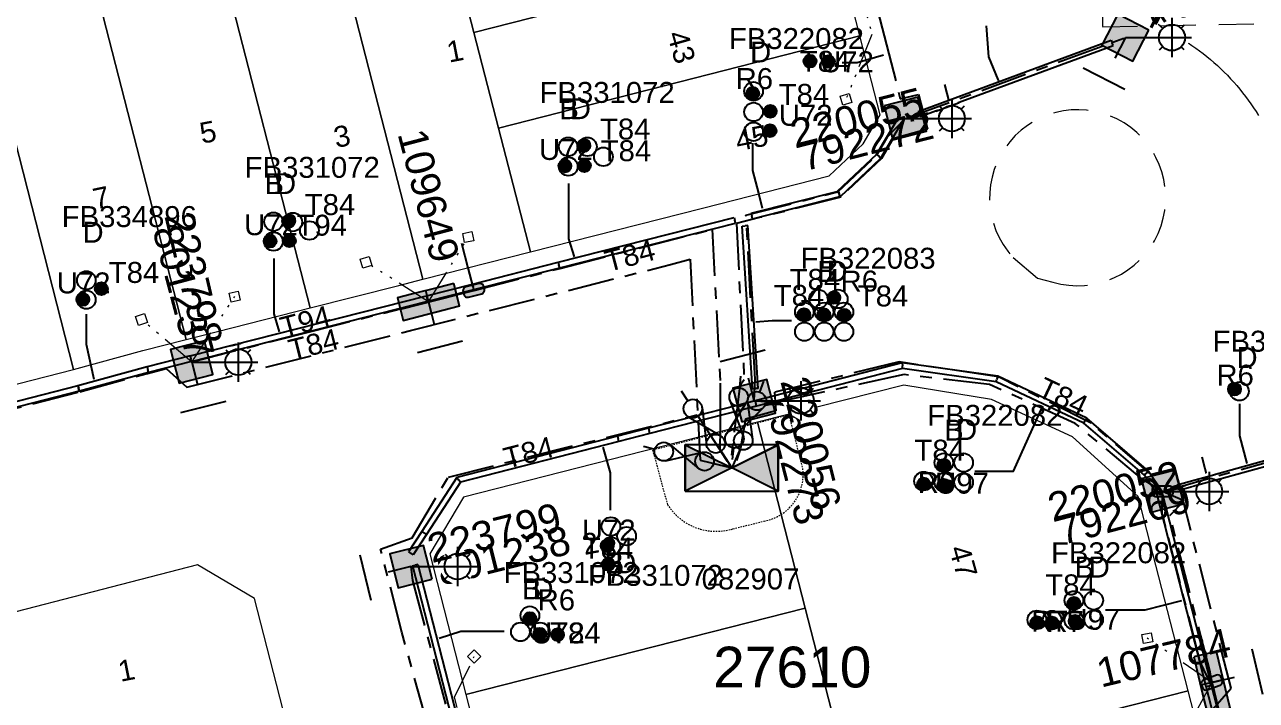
# Model space of a CAD drawing. Header units: metres. Extents: x 307635 to 308805, y 6256169 to 6257356.
# Drawn here: x 308365.8 to 308471.6, y 6256695.6 to 6256753.7 of the extents above; entities that cross this region are included whole.
import ezdxf
from ezdxf.enums import TextEntityAlignment as Align

# ---------------------------------------------------------------- set-up
doc = ezdxf.new("R2010")
doc.units = ezdxf.units.M
for name, pattern in [('Cable Exist UG', [7, 4, -1, 1, -1]), ('Dash', [5, 3, -2]), ('DASHED', [19.05, 12.7, -6.35]), ('HIDDEN2', [0.1875, 0.125, -0.0625]), ('PHANTOMX2', [6.6, 3, -0.75, 0.2, -0.75, 0.2, -0.75, 0.2, -0.75])]:
    doc.linetypes.add(name, pattern=pattern)
doc.layers.get('0').update_dxf_attribs({"color": 6})
doc.layers.get('Defpoints').update_dxf_attribs({"color": 250})
for name, color, linetype, lineweight in [('Cadastre Developer_SP_EXT', 98, 'Continuous', 15), ('Cadastre Land Parcels_SP_EXT', 118, 'Continuous', 15), ('Cadastre Other Property_SP_EXT', 138, 'DASHED', 15), ('Mains_LV_EXT', 163, 'Continuous', 25), ('Mains_LV_SL_EXT', 135, 'Continuous', 25), ('Mains_SL_EXT', 131, 'Continuous', 25), ('Services_SP_EXT', 42, 'PHANTOMX2', 20)]:
    doc.layers.add(name, color=color, linetype=linetype, lineweight=lineweight)
for name, color, linetype in [('Duct_SP_EXT', 30, 'Continuous'), ('Equip_LV_EXT', 7, 'Continuous'), ('Equip_SL_EXT', 7, 'Continuous'), ('Equip_SP_SL_EXT', 7, 'Continuous'), ('Sub_SP_EXT', 7, 'Continuous'), ('SupportsUG_SP_LV_EXT', 7, 'Continuous'), ('SupportsUG_SP_LV_SL_EXT', 7, 'Continuous')]:
    doc.layers.add(name, color=color, linetype=linetype)
doc.layers.add('UNKNOWN_FEATURES', color=1, linetype='DASHED', plot=False)
doc.styles.add('COLUMN_LABEL', font='arial.ttf', dxfattribs={"height": 2})
doc.styles.add('iecARIAL', font='arial.ttf', dxfattribs={"height": 2})
doc.styles.add('POLE_LABEL', font='arial.ttf', dxfattribs={"height": 2})
doc.styles.add('SL_LABEL', font='arial.ttf', dxfattribs={"height": 2})
doc.styles.get("Standard").update_dxf_attribs({"font": 'arial.ttf'})

# ---------------------------------------------------------------- blocks, each defined once
blk = doc.blocks.new('SUB_PADMOUNT_EXT')
at = {"ltscale": 10}
h = blk.add_hatch(color=256, dxfattribs=at)
h.dxf.hatch_style = 1
h.paths.add_polyline_path([(4, -2), (0, 0), (4, 2)])
h.paths.add_polyline_path([(-4, -2), (-4, 2), (0, 0)])
blk.add_line((4, 2), (-4, -2))
blk.add_lwpolyline([(-4, -2), (4, -2), (4, 2), (-4, 2)], close=True)
at = {"ltscale": 10, "flags": 128}
for points in [[(-4, -2), (-4, 2), (0, 0)], [(4, -2), (0, 0), (4, 2)]]:
    blk.add_lwpolyline(points, close=True, dxfattribs=at)
at = {"flags": 8}
blk.add_attdef('ASSET_NUM', text='', height=2.5, dxfattribs=at).set_placement((0, 5), align=Align.MIDDLE_CENTER)
for tag, flags, p in [('STREET_CODE', 9, (1.5, 0)), ('OPERATING_VOLTAGE', 9, (1.5, -0.4)), ('ORIENTATION', 9, (1.5, -0.6)), ('OWNED_BY', 9, (1.5, -0.8)), ('OPERATED_BY', 9, (1.5, -1)), ('NO_PHASES', 9, (1.5, -0.2)), ('CONSTRUCTED_VOLTAGE', 9, (1.5, -1.4)), ('SECONDARY_VOLTAGE', 9, (1.5, -1.6)), ('STATE', 9, (1.5, -1.8)), ('SUBSTATION_TYPE', 9, (1.5, -2.2)), ('MAINTAINED_BY', 9, (1.5, -1.2)), ('PARENT', 9, (1.5, -2)), ('SUBURB', 9, (1.5, -2.8)), ('STREETNAME', 9, (1.5, -3)), ('USAGE', 9, (1.5, -2.4)), ('LEGEND', 9, (1.5, -2.6)), ('LOCATION', 9, (1.5, -3.2)), ('Z', 1, (1.5, -3.6)), ('NOTES', 9, (1.5, -3.4))]:
    blk.add_attdef(tag, text='', height=0.2, dxfattribs=dict(flags=flags)).set_placement(p, align=Align.MIDDLE_LEFT)
blk = doc.blocks.new('COLUMN_EXT')
blk.add_hatch(color=256).paths.add_polyline_path([(1.5, -1.5), (1.5, 1.5), (-1.5, 1.5), (-1.5, -1.5)])
blk.add_lwpolyline([(1.5, 1.5), (-1.5, 1.5), (-1.5, -1.5), (1.5, -1.5)], close=True)
at = {"layer": 'Defpoints', "flags": 128}
for points in [[(0, 0), (0, -2)], [(2, -4), (-2, -4)]]:
    blk.add_lwpolyline(points, dxfattribs=at)
at = {"flags": 1}
blk.add_attdef('Z', (-1.81, 2.35), '', height=0.2, rotation=180, dxfattribs=at)
at = {"flags": 9}
for tag, p in [('STREETNAME', (-1.81, 1.6)), ('LOCATION', (-1.81, 1.4)), ('SUBURB', (-1.81, 1.8)), ('LEGEND', (-1.81, 1.2)), ('USAGE', (-1.81, 1)), ('NOTES', (-1.81, 2)), ('COLUMN_TYPE', (-1.81, 0.4)), ('OWNED_BY', (-1.81, 0.6)), ('STATE', (-1.81, 0.8))]:
    blk.add_attdef(tag, text='', height=0.2, rotation=180, dxfattribs=at).set_placement(p, align=Align.MIDDLE_LEFT)
for tag, style, p in [('STRUCTURE_PLANT_NUMBER', 'POLE_LABEL', (-1.81, -0.03)), ('STREET_CODE', 'COLUMN_LABEL', (-1.81, 0.2))]:
    blk.add_attdef(tag, text='', height=0.2, rotation=180, dxfattribs=dict(at, style=style)).set_placement(p, align=Align.MIDDLE_LEFT)
at = {"style": 'COLUMN_LABEL', "width": 0.9, "flags": 8}
blk.add_attdef('ASSET_NUM', text='', height=2, rotation=270, dxfattribs=at).set_placement((2, -4), align=Align.MIDDLE_LEFT)
blk = doc.blocks.new('PILLAR_EXT')
blk.add_hatch(color=256).paths.add_polyline_path([(2.5, -1), (2.5, 1), (-2.5, 1), (-2.5, -1)])
for p, q in [((2.5, 0), (-2.5, 0)), ((0, -1), (0, 1))]:
    blk.add_line(p, q)
at = {"ltscale": 10}
blk.add_line((-2.5, 0), (2.5, 0), dxfattribs=at)
blk.add_lwpolyline([(2.5, 1), (1.25, 1), (-1.25, 1), (-2.5, 1), (-2.5, -1), (2.5, -1)], close=True)
at = {"layer": 'Defpoints'}
for p, q in [((0, 0), (0, -2)), ((2, -4), (-2, -4))]:
    blk.add_line(p, q, dxfattribs=at)
for tag, p, flags in [('STREETNAME', (0, 1.8), 9), ('LOCATION', (0, 1.2), 9), ('SUBURB', (0, 2), 1), ('PARENT', (0, 1.6), 9), ('NOTES', (0, 1.4), 9), ('SUPPORT_TYPE', (0, 0.6), 9), ('OWNED_BY', (0, 0.2), 9), ('LEGEND', (0, 1), 9), ('USAGE', (0, 0.8), 9), ('STATE', (0, 0.4), 9)]:
    blk.add_attdef(tag, p, '', height=0.2, rotation=180, dxfattribs=dict(flags=flags))
at = {"width": 0.9, "flags": 8}
blk.add_attdef('ASSET_NUM', text='', height=2, rotation=270, dxfattribs=at).set_placement((2, -4), align=Align.MIDDLE_LEFT)
blk = doc.blocks.new('DUCT_EXT')
blk.add_circle((0, 0.8), 0.8)
at = {"flags": 1}
blk.add_attdef('Z', (0, 0), '', height=0.2, dxfattribs=at)
at = {"flags": 9}
for tag, p in [('DUCT_CODE', (0, 0)), ('XSECT_TYPE', (0, -0.2)), ('STATE', (0, -0.6)), ('FB_REFERENCE', (0, -0.4)), ('NOTES', (0, -0.8))]:
    blk.add_attdef(tag, text='', height=0.2, dxfattribs=at).set_placement(p, align=Align.MIDDLE_LEFT)
blk = doc.blocks.new('SL_LANTERN_EXT')
at = {"flags": 9}
for tag, p in [('LRATECODE', (-7.4, 0)), ('LOUTREACHVOCAB', (-7.2, 0)), ('LOUTREACH', (-7, 0)), ('LANTNUMBER', (-6.6, 0)), ('LNEW', (-6.4, 0)), ('LMASTVOCAB', (-6.2, 0)), ('LMAST', (-6, 0)), ('LLAMPVOCAB', (-5.8, 0)), ('LLAMP', (-5.6, 0)), ('LEXIST', (-5.4, 0)), ('LCHARGE3PERCENT', (-5.2, 0)), ('LCHARGE3', (-5, 0)), ('LCHARGE2PERCENT', (-4.8, 0)), ('LCHARGE2', (-4.6, 0)), ('LCHARGE1PERCENT', (-4.4, 0)), ('LCHARGE1', (-4.2, 0)), ('LCATEGORY', (-4, 0)), ('LBRACKETVOCAB', (-3.8, 0)), ('LBRACKET', (-3.6, 0)), ('LKINGHEIGHT', (-3.4, 0)), ('CREPLACE', (-3.2, 0)), ('CREMOVE', (-3, 0)), ('CNUMBER', (-2.8, 0)), ('CNEW', (-2.6, 0)), ('CEXIST', (-2.4, 0)), ('USAGE', (-2.2, 0)), ('STATE', (-2, 0)), ('OWNED_BY', (-1.8, 0)), ('ORIENTATION', (-1.6, 0)), ('OPERATING_VOLTAGE', (-1.4, 0)), ('NO_PHASES', (-1.2, 0)), ('LANTERN_TYPE', (-1, 0)), ('LANTERN_PURPOSE', (-0.8, 0)), ('CONTROL_TYPE', (-0.6, 0)), ('CONSTRUCTED_VOLTAGE', (-0.4, 0))]:
    blk.add_attdef(tag, text='', height=0.001, rotation=270, dxfattribs=at).set_placement(p, align=Align.MIDDLE_LEFT)
at = {"style": 'SL_LABEL', "flags": 9}
blk.add_attdef('STREET_CODE', text='', height=0.001, rotation=270, dxfattribs=at).set_placement((0, 0), align=Align.MIDDLE_LEFT)
at = {"flags": 1}
blk.add_attdef('Z', (0, 0), '', height=0.001, rotation=270, dxfattribs=at)
at = {"width": 0.9}
blk.add_attdef('LNUMBER', text='', height=1, dxfattribs=at).set_placement((7, -1), align=Align.MIDDLE_LEFT)
at = {"flags": 9}
for tag, p in [('LREMOVE', (0, -7.6)), ('LREPLACE', (0, -7.8)), ('LTYPE', (0, -8)), ('LTYPEVOCAB', (0, -8.2)), ('LEGEND', (0, -8.4)), ('SUBURB', (0, -8.6)), ('STREETNAME', (0, -8.8)), ('LOCATION', (0, -9)), ('NOTES', (0, -9.2)), ('MAINTAINED_BY', (0, -9.86))]:
    blk.add_attdef(tag, text='', height=0.001, dxfattribs=at).set_placement(p, align=Align.MIDDLE_LEFT)
blk.add_attdef('OPERATED_BY', (0, -9.61), '', height=0.001, dxfattribs=at)
blk.add_wipeout([(5.69, 0), (5.06, -1.06), (4, -1.69), (2.94, -1.06), (2.31, 0), (2.94, 1.06), (4, 1.69), (5.06, 1.06)])
for p, q in [((2.94, 1.06), (3.2, 0.8)), ((4, 1.69), (4, 0)), ((5.06, 1.06), (4.8, 0.8)), ((0, 0), (4, 0)), ((2.94, -1.06), (3.2, -0.8)), ((4, 0), (5.69, 0)), ((4, 0), (4, -1.69)), ((5.06, -1.06), (4.8, -0.8))]:
    blk.add_line(p, q)
blk.add_circle((4, 0), 1.12)
blk = doc.blocks.new('CCP_EXT')
at = {"flags": 9}
for tag, p in [('STATE', (0, -1.8)), ('USAGE', (0, -1.2)), ('LEGEND', (0, -1.4)), ('LIFE_SUPPORT', (0, -1.6)), ('NOTES', (0, -2))]:
    blk.add_attdef(tag, text='', height=0.2, dxfattribs=at).set_placement(p, align=Align.MIDDLE_LEFT)
blk.add_wipeout([(0, 0.57), (0.57, 0), (0, -0.57), (-0.57, 0)])
blk.add_lwpolyline([(-0.57, 0), (0, 0.57), (0.57, 0), (0, -0.57), (-0.57, 0)])
at = {"flags": 1}
blk.add_attdef('Z', (0, 0), '', height=0.2, dxfattribs=at)
at = {"flags": 9}
for tag, p in [('CCP_TYPE', (0, 0)), ('CONSTRUCTED_VOLTAGE', (0, -0.2)), ('OPERATING_VOLTAGE', (0, -0.6)), ('ORIENTATION', (0, -0.8)), ('OWNED_BY', (0, -1)), ('NO_PHASES', (0, -0.4))]:
    blk.add_attdef(tag, text='', height=0.2, dxfattribs=at).set_placement(p, align=Align.MIDDLE_LEFT)
blk = doc.blocks.new('SL_STJ_EXT')
h = blk.add_hatch(color=256)
edge = h.paths.add_edge_path()
edge.add_ellipse((-0.59, 0.13), major_axis=(0.226, 0.226), ratio=1, start_angle=45, end_angle=135)
edge.add_line((-0.91, 0.13), (-0.91, -0.13))
edge.add_ellipse((-0.59, -0.13), major_axis=(0.226, 0.226), ratio=1, start_angle=135, end_angle=225)
edge.add_line((-0.59, -0.45), (0.59, -0.45))
edge.add_ellipse((0.59, -0.13), major_axis=(-0.226, 0.226), ratio=1, start_angle=135, end_angle=225)
edge.add_line((0.91, -0.13), (0.91, 0.13))
edge.add_ellipse((0.59, 0.13), major_axis=(-0.226, 0.226), ratio=1, start_angle=225, end_angle=315)
edge.add_line((0.59, 0.45), (-0.59, 0.45))
blk.add_lwpolyline([(-0.91, 0.13), (-0.91, -0.13, 0.414214), (-0.59, -0.45), (0.59, -0.45, 0.414214), (0.91, -0.13), (0.91, 0.13, 0.414214), (0.59, 0.45), (-0.59, 0.45, 0.414214)], format="xyb", close=True)
at = {"flags": 1}
blk.add_attdef('Z', (0, 0), '', height=0.2, dxfattribs=at)
at = {"flags": 9}
for tag, p in [('ORIENTATION', (0, 0)), ('USAGE', (0, -0.2)), ('LEGEND', (0, -0.4)), ('NOTES', (0, -0.6))]:
    blk.add_attdef(tag, text='', height=0.2, dxfattribs=at).set_placement(p, align=Align.MIDDLE_LEFT)
blk = doc.blocks.new('LV_STJ_EXT')
h = blk.add_hatch(color=256)
edge = h.paths.add_edge_path()
edge.add_ellipse((-0.59, 0.13), major_axis=(0.226, 0.226), ratio=1, start_angle=45, end_angle=135)
edge.add_line((-0.91, 0.13), (-0.91, -0.13))
edge.add_ellipse((-0.59, -0.13), major_axis=(0.226, 0.226), ratio=1, start_angle=135, end_angle=225)
edge.add_line((-0.59, -0.45), (0.59, -0.45))
edge.add_ellipse((0.59, -0.13), major_axis=(-0.226, 0.226), ratio=1, start_angle=135, end_angle=225)
edge.add_line((0.91, -0.13), (0.91, 0.13))
edge.add_ellipse((0.59, 0.13), major_axis=(-0.226, 0.226), ratio=1, start_angle=225, end_angle=315)
edge.add_line((0.59, 0.45), (-0.59, 0.45))
blk.add_lwpolyline([(-0.91, 0.13), (-0.91, -0.13, 0.414214), (-0.59, -0.45), (0.59, -0.45, 0.414214), (0.91, -0.13), (0.91, 0.13, 0.414214), (0.59, 0.45), (-0.59, 0.45, 0.414214)], format="xyb", close=True)
at = {"flags": 1}
blk.add_attdef('Z', (0, 0), '', height=0.2, dxfattribs=at)
at = {"flags": 9}
for tag, p in [('ORIENTATION', (0, 0)), ('USAGE', (0, -0.2)), ('LEGEND', (0, -0.4)), ('NOTES', (0, -0.6))]:
    blk.add_attdef(tag, text='', height=0.2, dxfattribs=at).set_placement(p, align=Align.MIDDLE_LEFT)
blk = doc.blocks.new('LV_UG_DFUSE_CLOSED_EXT')
for points in [[(1, 0), (0, 0)], [(5.04, 0.73), (2.16, -0.72)], [(5.05, -0.71), (2.16, 0.72)], [(6.2, 0.01), (7.2, 0.01)]]:
    blk.add_lwpolyline(points)
for centre in [(1.8, 0), (5.4, 0.01)]:
    blk.add_circle(centre, 0.8)
at = {"flags": 9}
for tag, p in [('ACTUAL_STATUS', (0, 0)), ('CONSTRUCTED_VOLTAGE', (0, -0.2)), ('OPERATING_VOLTAGE', (0, -0.6)), ('ORIENTATION', (0, -0.8)), ('STATE', (0, -1)), ('NO_PHASES', (0, -0.4)), ('SWITCH_TYPE', (0, -1.2)), ('USAGE', (0, -1.4)), ('NOTES', (0, -1.6))]:
    blk.add_attdef(tag, text='', height=0.2, dxfattribs=at).set_placement(p, align=Align.MIDDLE_LEFT)
at = {"flags": 1}
blk.add_attdef('Z', (0, 0), '', height=0.2, dxfattribs=at)
blk = doc.blocks.new('CABLE_LARGE_EXT')
h = blk.add_hatch(color=256)
edge = h.paths.add_edge_path()
edge.add_arc((0, 0.55), 0.55, 0, 360)
blk.add_circle((0, 0.55), 0.55)
at = {"flags": 1}
blk.add_attdef('Z', (0, 0), '', height=0.2, dxfattribs=at)
at = {"flags": 9}
for tag, p in [('COND_CODE', (0, 0)), ('STATE', (0, -0.4)), ('XSECT_SIZE', (0, -0.6)), ('FB_REFERENCE', (0, -0.2)), ('NOTES', (0, -0.8))]:
    blk.add_attdef(tag, text='', height=0.2, dxfattribs=at).set_placement(p, align=Align.MIDDLE_LEFT)

msp = doc.modelspace()

# ---------------------------------------------------------------- linework, layer by layer
at = {"layer": 'Cadastre Developer_SP_EXT', "linetype": 'Dash'}
msp.add_lwpolyline([(308454.09, 6256731.53, 7.380604), (308450.67, 6256733.65), (308450.67, 6256733.65), (308452.76, 6256731.86), (308454.09, 6256731.53)], format="xyb", close=True, dxfattribs=at)
at = {"layer": 'Cadastre Land Parcels_SP_EXT', "linetype": 'Continuous'}
for points in [[(308435.42, 6256760.92), (308433.16, 6256769.72), (308402.26, 6256761.22), (308404.38, 6256752.99), (308435.42, 6256760.92)], [(308409.22, 6256734.12), (308406.49, 6256744.76), (308404.38, 6256752.99), (308402.26, 6256761.22), (308401.27, 6256765.09), (308392.07, 6256762.71), (308399.99, 6256731.77), (308409.22, 6256734.12)], [(308397.93, 6256731.25), (308399.99, 6256731.77), (308392.07, 6256762.71), (308382.38, 6256760.23), (308390.3, 6256729.31), (308397.93, 6256731.25)], [(308390.3, 6256729.31), (308382.38, 6256760.23), (308371.73, 6256757.5), (308379.65, 6256726.6), (308390.3, 6256729.31)], [(308437.53, 6256752.69), (308435.42, 6256760.92), (308404.38, 6256752.99), (308406.49, 6256744.76), (308437.53, 6256752.69)], [(308375.93, 6256725.65), (308379.65, 6256726.6), (308371.73, 6256757.5), (308362.05, 6256755.02), (308369.99, 6256724.02), (308375.93, 6256725.65)], [(308369.99, 6256724.02), (308362.05, 6256755.02), (308351.4, 6256752.29), (308359.34, 6256721.3), (308369.99, 6256724.02)], [(308424.01, 6256737.89), (308434.88, 6256740.65), (308437.8, 6256743.41), (308439.27, 6256745.9), (308437.53, 6256752.69), (308406.49, 6256744.76), (308409.22, 6256734.12), (308424.01, 6256737.89)], [(308465.7, 6256696.41), (308461.41, 6256713.11), (308455.77, 6256718.24), (308448.83, 6256721.45), (308441.3, 6256722.67), (308428.74, 6256719.48), (308432.83, 6256703.52), (308435.32, 6256693.83), (308436.56, 6256688.98), (308465.7, 6256696.41)], [(308432.83, 6256703.52), (308428.74, 6256719.48), (308403.48, 6256713.05), (308400.59, 6256708.19), (308403.69, 6256696.1), (308432.83, 6256703.52)], [(308389.06, 6256690.62), (308385.53, 6256704.35), (308380.65, 6256707.24), (308355.15, 6256700.66), (308359.69, 6256682.98), (308389.06, 6256690.62)], [(308435.32, 6256693.83), (308432.83, 6256703.52), (308403.69, 6256696.1), (308406.18, 6256686.41), (308435.32, 6256693.83)], [(308468.94, 6256683.81), (308465.7, 6256696.41), (308436.56, 6256688.98), (308437.81, 6256684.14), (308439.8, 6256676.39), (308468.94, 6256683.81)]]:
    msp.add_lwpolyline(points, close=True, dxfattribs=at)
msp.add_lwpolyline([(308463.13, 6256753.69), (308463.5, 6256753.44), (308463.88, 6256753.2), (308464.26, 6256752.97), (308464.64, 6256752.74), (308465.03, 6256752.51), (308465.37, 6256752.3), (308465.71, 6256752.09), (308466.04, 6256751.87), (308466.36, 6256751.64), (308466.68, 6256751.4), (308467, 6256751.16), (308467.31, 6256750.91), (308467.62, 6256750.66), (308467.92, 6256750.4), (308468.22, 6256750.13), (308468.51, 6256749.86), (308468.8, 6256749.58), (308469.08, 6256749.3), (308469.35, 6256749.01), (308469.62, 6256748.71), (308469.88, 6256748.41), (308470.14, 6256748.11), (308470.39, 6256747.8), (308470.63, 6256747.48), (308470.87, 6256747.16), (308471.1, 6256746.84), (308471.33, 6256746.51), (308471.55, 6256746.18), (308471.76, 6256745.84)], dxfattribs=at)
msp.add_lwpolyline([(308463.13, 6256753.69), (308463.5, 6256753.44), (308463.88, 6256753.2), (308464.26, 6256752.97), (308464.64, 6256752.74), (308465.03, 6256752.51), (308465.37, 6256752.3), (308465.71, 6256752.09), (308466.04, 6256751.87), (308466.36, 6256751.64), (308466.68, 6256751.4), (308467, 6256751.16), (308467.31, 6256750.91), (308467.62, 6256750.66), (308467.92, 6256750.4), (308468.22, 6256750.13), (308468.51, 6256749.86), (308468.8, 6256749.58), (308469.08, 6256749.3), (308469.35, 6256749.01), (308469.62, 6256748.71), (308469.88, 6256748.41), (308470.14, 6256748.11), (308470.39, 6256747.8), (308470.63, 6256747.48), (308470.87, 6256747.16), (308471.1, 6256746.84), (308471.33, 6256746.51), (308471.55, 6256746.18), (308471.76, 6256745.84)], dxfattribs=at)
at = {"layer": 'Duct_SP_EXT'}
for p, q in [((308459.09, 6256752.31), (308459.18, 6256752.08)), ((308459.26, 6256751.86), (308459.18, 6256752.08)), ((308435.85, 6256738.9), (308439.3, 6256742.16)), ((308438.95, 6256742.49), (308439.14, 6256742.34)), ((308439.3, 6256742.16), (308439.14, 6256742.34)), ((308439.32, 6256742.19), (308439.14, 6256742.34)), ((308439.3, 6256742.16), (308439.32, 6256742.19)), ((308428.19, 6256737.44), (308435.67, 6256739.35)), ((308428.31, 6256736.98), (308435.79, 6256738.88)), ((308435.67, 6256739.35), (308435.61, 6256739.33)), ((308435.61, 6256739.33), (308435.73, 6256739.11)), ((308435.67, 6256739.35), (308435.73, 6256739.11)), ((308435.79, 6256738.88), (308435.73, 6256739.11)), ((308435.85, 6256738.9), (308435.73, 6256739.11)), ((308435.79, 6256738.88), (308435.85, 6256738.9)), ((308411.62, 6256733.23), (308426.72, 6256737.07)), ((308426.72, 6256737.07), (308426.78, 6256736.84)), ((308426.84, 6256736.6), (308426.78, 6256736.84)), ((308428.19, 6256737.44), (308428.25, 6256737.21)), ((308428.31, 6256736.98), (308428.25, 6256737.21)), ((308411.74, 6256732.76), (308426.84, 6256736.6)), ((308427.42, 6256736.35), (308427.66, 6256736.37)), ((308427.9, 6256736.38), (308427.66, 6256736.37)), ((308404.25, 6256731.35), (308411.62, 6256733.23)), ((308404.37, 6256730.89), (308411.74, 6256732.76)), ((308411.62, 6256733.23), (308411.62, 6256733.23)), ((308411.62, 6256733.23), (308411.68, 6256732.99)), ((308411.62, 6256733.23), (308411.68, 6256732.99)), ((308411.74, 6256732.76), (308411.68, 6256732.99)), ((308411.74, 6256732.76), (308411.68, 6256732.99)), ((308411.74, 6256732.76), (308411.74, 6256732.76)), ((308400.3, 6256730.34), (308404.25, 6256731.35)), ((308400.41, 6256729.88), (308404.37, 6256730.89)), ((308404.25, 6256731.35), (308404.31, 6256731.12)), ((308404.25, 6256731.35), (308404.31, 6256731.12)), ((308404.37, 6256730.89), (308404.31, 6256731.12)), ((308404.37, 6256730.89), (308404.31, 6256731.12)), ((308400.3, 6256730.34), (308400.36, 6256730.11)), ((308400.3, 6256730.34), (308400.36, 6256730.11)), ((308400.41, 6256729.88), (308400.36, 6256730.11)), ((308400.41, 6256729.88), (308400.36, 6256730.11)), ((308376.3, 6256724.24), (308370.37, 6256722.62)), ((308376.3, 6256724.24), (308376.36, 6256724.01)), ((308449.36, 6256723.44), (308441.16, 6256724.59)), ((308441.16, 6256724.59), (308441.17, 6256724.34)), ((308441.18, 6256724.1), (308441.17, 6256724.34)), ((308449.22, 6256722.97), (308441.18, 6256724.1)), ((308376.42, 6256723.77), (308370.5, 6256722.15)), ((308376.42, 6256723.77), (308376.36, 6256724.01)), ((308449.22, 6256722.97), (308449.29, 6256723.2)), ((308449.36, 6256723.44), (308449.29, 6256723.2)), ((308457.01, 6256719.83), (308449.36, 6256723.44)), ((308370.35, 6256722.61), (308359.91, 6256719.94)), ((308370.47, 6256722.15), (308360.03, 6256719.47)), ((308370.37, 6256722.62), (308370.35, 6256722.61)), ((308370.35, 6256722.61), (308370.35, 6256722.61)), ((308370.35, 6256722.61), (308370.41, 6256722.38)), ((308370.35, 6256722.61), (308370.41, 6256722.38)), ((308370.37, 6256722.62), (308370.44, 6256722.39)), ((308370.47, 6256722.15), (308370.41, 6256722.38)), ((308370.47, 6256722.15), (308370.41, 6256722.38)), ((308370.5, 6256722.15), (308370.44, 6256722.39)), ((308370.5, 6256722.15), (308370.47, 6256722.15)), ((308370.47, 6256722.15), (308370.47, 6256722.15)), ((308456.74, 6256719.42), (308449.22, 6256722.97)), ((308426.98, 6256720.94), (308419.37, 6256718.98)), ((308426.98, 6256720.94), (308427.04, 6256720.71)), ((308426.98, 6256720.94), (308427.04, 6256720.71)), ((308427.1, 6256720.47), (308419.49, 6256718.52)), ((308427.1, 6256720.47), (308427.04, 6256720.71)), ((308427.1, 6256720.47), (308427.04, 6256720.71)), ((308457.01, 6256719.83), (308456.88, 6256719.62)), ((308419.37, 6256718.98), (308416.71, 6256718.3)), ((308419.37, 6256718.98), (308419.43, 6256718.75)), ((308456.74, 6256719.42), (308456.88, 6256719.62)), ((308416.71, 6256718.3), (308402.91, 6256714.75)), ((308416.83, 6256717.83), (308403.21, 6256714.33)), ((308416.71, 6256718.3), (308416.71, 6256718.3)), ((308416.71, 6256718.3), (308416.77, 6256718.06)), ((308416.71, 6256718.3), (308416.77, 6256718.06)), ((308416.83, 6256717.83), (308416.77, 6256718.06)), ((308416.83, 6256717.83), (308416.77, 6256718.06)), ((308419.49, 6256718.52), (308416.83, 6256717.83)), ((308416.83, 6256717.83), (308416.83, 6256717.83)), ((308419.49, 6256718.52), (308419.43, 6256718.75)), ((308402.91, 6256714.75), (308403.06, 6256714.54)), ((308403.21, 6256714.33), (308403.06, 6256714.54)), ((308467.26, 6256696.77), (308467.49, 6256696.83)), ((308467.26, 6256696.77), (308467.49, 6256696.83)), ((308473.77, 6256671.4), (308467.26, 6256696.77)), ((308467.73, 6256696.89), (308467.49, 6256696.83)), ((308467.73, 6256696.89), (308467.49, 6256696.83)), ((308474.23, 6256671.52), (308467.73, 6256696.89))]:
    msp.add_line(p, q, dxfattribs=at)
for points in [[(308448.37, 6256753.56), (308448.57, 6256750.9), (308449.38, 6256748.93), (308449.41, 6256748.83)], [(308435.99, 6256750.41), (308437.3, 6256750.41), (308439.54, 6256751.07)], [(308428.3, 6256743.48), (308428.3, 6256741.11), (308428.8, 6256739.18), (308429.13, 6256737.88)], [(308412.51, 6256740), (308412.51, 6256735.24), (308412.97, 6256733.71)], [(308387.2, 6256733.56), (308387.2, 6256728.8), (308387.65, 6256727.27)], [(308432.52, 6256729.92), (308433.03, 6256729.92), (308433.93, 6256729.07)], [(308371.08, 6256728.77), (308371.08, 6256726.21), (308371.74, 6256723.18)], [(308431.66, 6256728.21), (308429.99, 6256728.21), (308428.59, 6256728.1)], [(308447.38, 6256715.28), (308450.7, 6256715.28), (308453.24, 6256720.89)], [(308470.13, 6256721.07), (308470.13, 6256718.31), (308470.74, 6256715.94)], [(308416.1, 6256711.92), (308416.1, 6256715.13), (308415.46, 6256717.35)], [(308458.86, 6256703.37), (308462.03, 6256703.37), (308465.18, 6256704.16)], [(308406.98, 6256701.51), (308403.25, 6256701.51), (308401.39, 6256700.91)]]:
    msp.add_lwpolyline(points, dxfattribs=at)
at = {"layer": 'Mains_LV_EXT', "linetype": 'Cable Exist UG'}
for points in [[(308400.48, 6256729.83), (308404.36, 6256730.82)], [(308480.63, 6256646.64), (308481.83, 6256650.14), (308481.83, 6256650.14), (308475.93, 6256672.93), (308475.93, 6256672.93), (308473.72, 6256673.32), (308467.75, 6256697.12)]]:
    msp.add_lwpolyline(points, dxfattribs=at)
at = {"layer": 'Services_SP_EXT'}
msp.add_lwpolyline([(308467.75, 6256697.12), (308464.55, 6256691.21)], dxfattribs=at)

# ---------------------------------------------------------------- block references
at = {"layer": 'Duct_SP_EXT'}
for name, p in [('CABLE_LARGE_EXT', (308433.24, 6256749.96)), ('CABLE_LARGE_EXT', (308434.81, 6256749.93)), ('DUCT_EXT', (308428.39, 6256747.13)), ('CABLE_LARGE_EXT', (308428.32, 6256747.2)), ('DUCT_EXT', (308428.39, 6256745.35)), ('CABLE_LARGE_EXT', (308429.82, 6256745.66)), ('DUCT_EXT', (308428.39, 6256743.65)), ('CABLE_LARGE_EXT', (308429.8, 6256743.99)), ('CABLE_LARGE_EXT', (308413.81, 6256742.7)), ('CABLE_LARGE_EXT', (308412.19, 6256740.96)), ('CABLE_LARGE_EXT', (308413.86, 6256740.99)), ('CABLE_LARGE_EXT', (308388.46, 6256736.21)), ('CABLE_LARGE_EXT', (308388.52, 6256734.54)), ('DUCT_EXT', (308371.09, 6256730.88)), ('CABLE_LARGE_EXT', (308372.38, 6256730.41)), ('CABLE_LARGE_EXT', (308370.79, 6256729.49)), ('DUCT_EXT', (308371.09, 6256729.22)), ('CABLE_LARGE_EXT', (308435.29, 6256729.65)), ('DUCT_EXT', (308432.75, 6256728.17)), ('DUCT_EXT', (308434.45, 6256728.17)), ('DUCT_EXT', (308436.15, 6256728.17)), ('CABLE_LARGE_EXT', (308432.71, 6256728.18)), ('CABLE_LARGE_EXT', (308434.42, 6256728.18)), ('CABLE_LARGE_EXT', (308436.17, 6256728.14)), ('DUCT_EXT', (308432.75, 6256726.47)), ('DUCT_EXT', (308434.45, 6256726.47)), ('DUCT_EXT', (308436.15, 6256726.47)), ('CABLE_LARGE_EXT', (308469.69, 6256721.78)), ('DUCT_EXT', (308470.11, 6256721.35)), ('DUCT_EXT', (308444.73, 6256715.22)), ('DUCT_EXT', (308446.43, 6256715.22)), ('CABLE_LARGE_EXT', (308444.73, 6256715.22)), ('DUCT_EXT', (308442.99, 6256713.63)), ('CABLE_LARGE_EXT', (308442.99, 6256713.63)), ('DUCT_EXT', (308444.73, 6256713.52)), ('CABLE_LARGE_EXT', (308444.73, 6256713.52)), ('DUCT_EXT', (308446.43, 6256713.52)), ('CABLE_LARGE_EXT', (308415.82, 6256708.33)), ('CABLE_LARGE_EXT', (308415.92, 6256706.73)), ('DUCT_EXT', (308455.9, 6256703.38)), ('CABLE_LARGE_EXT', (308455.9, 6256703.38)), ('DUCT_EXT', (308457.6, 6256703.38)), ('DUCT_EXT', (308409.18, 6256702.07)), ('CABLE_LARGE_EXT', (308409.18, 6256702.07)), ('DUCT_EXT', (308452.72, 6256701.71)), ('DUCT_EXT', (308454.03, 6256701.69)), ('DUCT_EXT', (308455.9, 6256701.68)), ('CABLE_LARGE_EXT', (308456, 6256701.83)), ('DUCT_EXT', (308457.59, 6256701.72)), ('DUCT_EXT', (308408.37, 6256700.67)), ('DUCT_EXT', (308410.07, 6256700.67)), ('CABLE_LARGE_EXT', (308452.72, 6256701.71)), ('CABLE_LARGE_EXT', (308454.03, 6256701.69)), ('CABLE_LARGE_EXT', (308410.03, 6256700.73)), ('CABLE_LARGE_EXT', (308411.56, 6256700.68))]:
    msp.add_blockref(name, p, dxfattribs=at)
for p, rotation in [((308411.67, 6256743.16), 270.0325100347019), ((308413.32, 6256743.16), 270.0325100347019), ((308414.69, 6256742.3), 270.0325100347019), ((308411.68, 6256741.46), 270.0325100347019), ((308386.36, 6256736.72), 270.0325100347019), ((308388.02, 6256736.69), 270.0325100347019), ((308389.45, 6256735.96), 270.0325100347019), ((308386.36, 6256735.02), 270.0325100347019), ((308433.17, 6256730.08), 269.9917529467332), ((308434.86, 6256730.08), 269.9917529467332), ((308415.34, 6256710.53), 270.0325100347019), ((308416.69, 6256709.7), 270.0325100347019), ((308415.34, 6256708.83), 270.0325100347019)]:
    msp.add_blockref('DUCT_EXT', p, dxfattribs=dict(at, rotation=rotation))
at = {"layer": 'Equip_LV_EXT'}
for name, p, rotation in [('LV_STJ_EXT', (308404.36, 6256730.82), 14.27853145806736), ('LV_UG_DFUSE_CLOSED_EXT', (308426.12, 6256716.13), 122.916087559241), ('LV_UG_DFUSE_CLOSED_EXT', (308425.93, 6256715.7), 166.3386493758341)]:
    msp.add_blockref(name, p, dxfattribs=dict(at, rotation=rotation))
at = {"layer": 'Equip_SL_EXT', "rotation": 200.5772402278943}
msp.add_blockref('SL_STJ_EXT', (308467.75, 6256697.12), dxfattribs=at)
at = {"layer": 'Sub_SP_EXT'}
ref = msp.add_blockref('SUB_PADMOUNT_EXT', (308426.51, 6256715.56), dxfattribs=at)
ref.add_attrib('ASSET_NUM', '27610', dxfattribs={"layer": '0', "height": 3.5}).set_placement((308438.51, 6256700.2), align=Align.TOP_RIGHT)
at = {"layer": 'SupportsUG_SP_LV_SL_EXT'}
ref = msp.add_blockref('COLUMN_EXT', (308460.32, 6256752.54), dxfattribs=dict(at, rotation=332.6857258681248))
ref.add_attrib('ASSET_NUM', '792271', dxfattribs={"layer": '0', "height": 2.5, "rotation": 62.6857, "style": 'COLUMN_LABEL'}).set_placement((308462.32, 6256753.29), align=Align.TOP_LEFT)
ref = msp.add_blockref('COLUMN_EXT', (308441.42, 6256745.59), dxfattribs=dict(at, rotation=104.3987824076982))
ref.add_attrib('ASSET_NUM', '792272', dxfattribs={"layer": '0', "height": 2.5, "rotation": 14.2788, "style": 'COLUMN_LABEL'}).set_placement((308443.42, 6256746.34), align=Align.TOP_RIGHT)
ref = msp.add_blockref('COLUMN_EXT', (308380.14, 6256724.66), dxfattribs=dict(at, rotation=14.27987881976814))
ref.add_attrib('ASSET_NUM', '801237', dxfattribs={"layer": '0', "height": 2.5, "rotation": 284.7817, "style": 'COLUMN_LABEL'}).set_placement((308382.14, 6256725.41), align=Align.TOP_RIGHT)
ref = msp.add_blockref('COLUMN_EXT', (308428.45, 6256721.34), dxfattribs=dict(at, rotation=194.4278735412641))
ref.add_attrib('ASSET_NUM', '792273', dxfattribs={"layer": '0', "height": 2.5, "rotation": 284.2366, "style": 'COLUMN_LABEL'}).set_placement((308430.45, 6256722.09), align=Align.MIDDLE_LEFT)
ref = msp.add_blockref('COLUMN_EXT', (308463.52, 6256713.55), dxfattribs=dict(at, rotation=104.7174186845219))
ref.add_attrib('ASSET_NUM', '792269', dxfattribs={"layer": '0', "height": 2.5, "rotation": 14.7174, "style": 'COLUMN_LABEL'}).set_placement((308465.52, 6256714.3), align=Align.TOP_RIGHT)
ref = msp.add_blockref('COLUMN_EXT', (308398.96, 6256707.09), dxfattribs=dict(at, rotation=284.015538841665))
ref.add_attrib('ASSET_NUM', '801238', dxfattribs={"layer": '0', "height": 2.5, "rotation": 14.0155, "style": 'COLUMN_LABEL'}).set_placement((308400.96, 6256707.84), align=Align.TOP_LEFT)

# ---------------------------------------------------------------- texts
at = {"layer": 'Cadastre Land Parcels_SP_EXT'}
for s, rotation, p in [('43', 285.7495, (308420.95, 6256752.84)), ('1', 11.013, (308402.24, 6256750.38)), ('5', 11.0158, (308381.02, 6256743.41)), ('3', 11.0115, (308392.53, 6256743.05)), ('45', 11.016, (308427.03, 6256742.77)), ('7', 11.8786, (308371.87, 6256737.76)), ('2', 11.0124, (308413.87, 6256708.07)), ('47', 285.7497, (308445.16, 6256708.63)), ('1', 11.1768, (308374.02, 6256697.17))]:
    msp.add_text(s, height=1.8, rotation=rotation, dxfattribs=at).set_placement(p)
at = {"layer": 'Cadastre Other Property_SP_EXT'}
msp.add_text('082907', height=1.8, dxfattribs=at).set_placement((308423.93, 6256705.12))
at = {"layer": 'Duct_SP_EXT'}
for s, p in [('FB322082', (308426.27, 6256751.56)), ('D', (308428.09, 6256750.4)), ('T84', (308432.35, 6256749.6)), ('U72', (308434.11, 6256749.56)), ('R6', (308426.85, 6256748.12)), ('FB331072', (308410.01, 6256746.93)), ('B', (308411.71, 6256745.53)), ('D', (308412.61, 6256745.53)), ('T84', (308415.2, 6256743.78)), ('U72', (308409.96, 6256742.03)), ('T84', (308415.26, 6256741.92)), ('FB331072', (308384.69, 6256740.49)), ('B', (308386.39, 6256739.09)), ('D', (308387.29, 6256739.09)), ('T84', (308389.85, 6256737.29)), ('FB334896', (308368.98, 6256736.26)), ('T94', (308389.14, 6256735.52)), ('D', (308370.76, 6256734.91)), ('FB322083', (308432.42, 6256732.68)), ('T84', (308373.02, 6256731.46)), ('T84', (308431.49, 6256730.86)), ('B', (308433.85, 6256731.55)), ('D', (308434.65, 6256731.57)), ('R6', (308435.86, 6256730.72)), ('U72', (308368.55, 6256730.56)), ('T84', (308430.12, 6256729.49)), ('T84', (308437.34, 6256729.44)), ('FB322083', (308467.81, 6256725.55)), ('D', (308469.86, 6256724.15)), ('R6', (308468.14, 6256722.63)), ('FB322082', (308443.31, 6256719.18)), ('B', (308444.76, 6256717.91)), ('D', (308445.78, 6256717.96)), ('T84', (308442.21, 6256716.19)), ('R6', (308442.49, 6256713.41)), ('U97', (308443.99, 6256713.35)), ('U72', (308413.65, 6256709.32)), ('T84', (308413.73, 6256707.76)), ('B', (308415.6, 6256706.51)), ('D', (308416.5, 6256706.51)), ('FB322082', (308453.94, 6256707.37)), ('FB331072', (308406.92, 6256705.67)), ('FB331072', (308414.16, 6256705.43)), ('B', (308455.95, 6256706.13)), ('D', (308457.17, 6256706.14)), ('B', (308408.5, 6256704.27)), ('D', (308409.4, 6256704.27)), ('T84', (308453.44, 6256704.61)), ('R7', (308452.23, 6256701.49)), ('R7', (308453.53, 6256701.47)), ('U97', (308455.25, 6256701.65)), ('U72', (308409.28, 6256700.48)), ('T84', (308410.92, 6256700.48))]:
    msp.add_text(s, height=1.8, dxfattribs=at).set_placement(p)
at = {"layer": 'Mains_LV_EXT'}
for s, rotation, p in [('T84', 14.7818, (308415.9, 6256732.39)), ('T84', 14.7818, (308415.9, 6256732.39)), ('T94', 14.7817, (308388.03, 6256726.71)), ('T84', 14.0013, (308388.72, 6256724.78)), ('T84', 334.7467, (308452.62, 6256721.79)), ('T84', 14.4275, (308407.2, 6256715.48))]:
    msp.add_text(s, height=1.8, rotation=rotation, dxfattribs=at).set_placement(p)

# ---------------------------------------------------------------- next in the draw order: block references
at = {"layer": 'Equip_SP_SL_EXT'}
ref = msp.add_blockref('SL_LANTERN_EXT', (308460.32, 6256752.54), dxfattribs=at)
ref.add_attrib('ASSET_NUM', '220054', dxfattribs={"layer": '0', "height": 2.5, "rotation": 62.6857, "style": 'iecARIAL'}).set_placement((308461.82, 6256754.04), align=Align.MIDDLE_LEFT)
ref = msp.add_blockref('SL_LANTERN_EXT', (308441.42, 6256745.59), dxfattribs=at)
ref.add_attrib('ASSET_NUM', '220055', dxfattribs={"layer": '0', "height": 2.5, "rotation": 14.3284, "style": 'iecARIAL'}).set_placement((308442.92, 6256747.09), align=Align.MIDDLE_RIGHT)
ref = msp.add_blockref('SL_LANTERN_EXT', (308380.14, 6256724.66), dxfattribs=at)
ref.add_attrib('ASSET_NUM', '223798', dxfattribs={"layer": '0', "height": 2.5, "rotation": 283.0916, "style": 'iecARIAL'}).set_placement((308381.64, 6256726.16), align=Align.MIDDLE_RIGHT)
ref = msp.add_blockref('SL_LANTERN_EXT', (308428.45, 6256721.34), dxfattribs=at)
ref.add_attrib('ASSET_NUM', '220056', dxfattribs={"layer": '0', "height": 2.5, "rotation": 284.2364, "style": 'iecARIAL'}).set_placement((308429.95, 6256722.84), align=Align.BOTTOM_LEFT)
ref = msp.add_blockref('SL_LANTERN_EXT', (308463.52, 6256713.55), dxfattribs=at)
ref.add_attrib('ASSET_NUM', '220052', dxfattribs={"layer": '0', "height": 2.5, "rotation": 14.7174, "style": 'iecARIAL'}).set_placement((308465.02, 6256715.05), align=Align.MIDDLE_RIGHT)
ref = msp.add_blockref('SL_LANTERN_EXT', (308398.96, 6256707.09), dxfattribs=at)
ref.add_attrib('ASSET_NUM', '223799', dxfattribs={"layer": '0', "height": 2.5, "rotation": 14.0155, "style": 'iecARIAL'}).set_placement((308400.46, 6256708.59), align=Align.MIDDLE_LEFT)
at = {"layer": 'Services_SP_EXT'}
for p, rotation in [((308403.89, 6256735.4), 236.7817372260757), ((308395.11, 6256733.23), 332.7817372386212), ((308375.83, 6256728.32), 332.7817372386212), ((308462.2, 6256700.93), 325.5560251994349)]:
    msp.add_blockref('CCP_EXT', p, dxfattribs=dict(at, rotation=rotation))
msp.add_blockref('CCP_EXT', (308404.4, 6256699.36), dxfattribs=at)

# ---------------------------------------------------------------- next in the draw order: linework, layer by layer
at = {"layer": 'Cadastre Developer_SP_EXT', "linetype": 'Dash'}
msp.add_lwpolyline([(308639.22, 6256757.28), (308638.49, 6256760.45), (308458.36, 6256756.49), (308458.36, 6256753.46), (308639.22, 6256757.28)], close=True, dxfattribs=at)
at = {"layer": 'Cadastre Other Property_SP_EXT', "linetype": 'HIDDEN2'}
msp.add_lwpolyline([(308419.72, 6256717.09), (308420.99, 6256712.42), (308420.99, 6256712.42, 0.335165), (308426.62, 6256710.32), (308426.62, 6256710.32), (308429.29, 6256711), (308429.29, 6256711, 0.41166), (308432.6, 6256715.63), (308432.6, 6256715.63), (308431.44, 6256720.11), (308419.72, 6256717.09)], format="xyb", close=True, dxfattribs=at)
at = {"layer": 'Duct_SP_EXT'}
for p, q in [((308442.52, 6256746.2), (308459.09, 6256752.31)), ((308442.69, 6256745.75), (308459.26, 6256751.86)), ((308438.95, 6256742.49), (308440.89, 6256745.76)), ((308439.32, 6256742.19), (308441.3, 6256745.52)), ((308440.89, 6256745.76), (308441.1, 6256745.64)), ((308441.3, 6256745.52), (308441.1, 6256745.64)), ((308442.52, 6256746.2), (308442.6, 6256745.98)), ((308442.69, 6256745.75), (308442.6, 6256745.98)), ((308435.61, 6256739.33), (308438.97, 6256742.51)), ((308438.97, 6256742.51), (308438.95, 6256742.49)), ((308438.97, 6256742.51), (308439.14, 6256742.34)), ((308428.3, 6256722.37), (308427.42, 6256736.35)), ((308428.78, 6256722.4), (308427.9, 6256736.38)), ((308380.01, 6256725.18), (308376.3, 6256724.24)), ((308380, 6256725.18), (308380.06, 6256724.95)), ((308380.01, 6256725.18), (308380.07, 6256724.95)), ((308380.13, 6256724.72), (308376.42, 6256723.77)), ((308380.12, 6256724.71), (308380.06, 6256724.95)), ((308380.13, 6256724.72), (308380.07, 6256724.95)), ((308441.16, 6256724.59), (308428.53, 6256721.34)), ((308441.18, 6256724.1), (308428.65, 6256720.87)), ((308428.3, 6256722.37), (308428.54, 6256722.38)), ((308428.78, 6256722.4), (308428.54, 6256722.38)), ((308428.53, 6256721.34), (308426.98, 6256720.94)), ((308428.53, 6256721.34), (308428.59, 6256721.1)), ((308428.53, 6256721.34), (308428.59, 6256721.1)), ((308428.65, 6256720.87), (308428.59, 6256721.1)), ((308428.65, 6256720.87), (308428.59, 6256721.1)), ((308428.65, 6256720.87), (308427.1, 6256720.47)), ((308462.31, 6256715.27), (308457.01, 6256719.83)), ((308461.95, 6256714.95), (308456.74, 6256719.42)), ((308464.78, 6256714.12), (308477.05, 6256717.51)), ((308464.9, 6256713.66), (308477.18, 6256717.04)), ((308402.91, 6256714.75), (308399.9, 6256710.09)), ((308461.93, 6256714.98), (308462.13, 6256715.11)), ((308463.05, 6256713.3), (308461.93, 6256714.98)), ((308461.93, 6256714.98), (308461.95, 6256714.95)), ((308461.95, 6256714.95), (308462.13, 6256715.11)), ((308462.31, 6256715.27), (308462.13, 6256715.11)), ((308462.33, 6256715.24), (308462.13, 6256715.11)), ((308462.33, 6256715.24), (308462.31, 6256715.27)), ((308463.45, 6256713.56), (308462.33, 6256715.24)), ((308403.21, 6256714.33), (308400.3, 6256709.83)), ((308463.45, 6256713.56), (308463.25, 6256713.43)), ((308463.48, 6256713.49), (308463.25, 6256713.43)), ((308467.73, 6256696.89), (308463.48, 6256713.49)), ((308464.78, 6256714.12), (308464.84, 6256713.89)), ((308464.9, 6256713.66), (308464.84, 6256713.89)), ((308463.01, 6256713.37), (308463.25, 6256713.43)), ((308467.26, 6256696.77), (308463.01, 6256713.37)), ((308463.05, 6256713.3), (308463.25, 6256713.43)), ((308399.9, 6256710.09), (308398.77, 6256708.35)), ((308400.3, 6256709.83), (308399.17, 6256708.09)), ((308399.9, 6256710.09), (308400.1, 6256709.96)), ((308400.3, 6256709.83), (308400.1, 6256709.96)), ((308398.77, 6256708.35), (308398.97, 6256708.22)), ((308399.17, 6256708.09), (308398.97, 6256708.22)), ((308399.11, 6256707.14), (308399.34, 6256707.2)), ((308399.11, 6256707.14), (308404.58, 6256685.75)), ((308399.57, 6256707.26), (308399.34, 6256707.2)), ((308399.57, 6256707.26), (308405.05, 6256685.87))]:
    msp.add_line(p, q, dxfattribs=at)
at = {"layer": 'Mains_LV_EXT', "linetype": 'Cable Exist UG'}
for points in [[(308404.36, 6256730.82), (308411.75, 6256732.7), (308411.75, 6256732.7), (308424.84, 6256736.07), (308424.84, 6256736.07), (308425.53, 6256722.85), (308425.53, 6256722.85), (308425.51, 6256718.99), (308425.5, 6256717.17), (308426.51, 6256715.56)], [(308467.75, 6256697.12), (308467.59, 6256698.04), (308467.59, 6256698.04), (308464.14, 6256711.48), (308465.34, 6256712.7), (308464.59, 6256715.51), (308462.54, 6256714.99), (308457.38, 6256719.42), (308449.41, 6256723.39), (308440.89, 6256724.67), (308430.2, 6256722.06), (308430.3, 6256720.47), (308427.71, 6256719.75), (308427.28, 6256717.25), (308426.51, 6256715.56)], [(308404.56, 6256685.77), (308402.22, 6256686.89), (308402.22, 6256686.89), (308398.19, 6256701.44), (308396.36, 6256708.59), (308396.36, 6256708.59), (308399.07, 6256709.54), (308402.18, 6256714.78), (308423.55, 6256720.12), (308426.51, 6256715.56)]]:
    msp.add_lwpolyline(points, dxfattribs=at)
at = {"layer": 'Mains_LV_SL_EXT', "linetype": 'Cable Exist UG'}
msp.add_lwpolyline([(308398.96, 6256707.09), (308399.11, 6256705.89), (308404.25, 6256686.55), (308404.56, 6256685.77)], dxfattribs=at)
at = {"layer": 'Mains_SL_EXT', "linetype": 'Cable Exist UG'}
for points in [[(308441.42, 6256745.59), (308460.32, 6256752.54)], [(308428.45, 6256721.34), (308428.52, 6256723.18), (308427.74, 6256737.27), (308427.74, 6256737.27), (308435.63, 6256739.29), (308438.98, 6256742.46), (308439.9, 6256744.01), (308439.9, 6256744.01), (308441.42, 6256745.59)], [(308463.52, 6256713.55), (308461.73, 6256714.63), (308461.73, 6256714.63), (308456.02, 6256719.39), (308448.66, 6256722.73), (308441.32, 6256723.59), (308430.16, 6256721.15), (308428.45, 6256721.34)], [(308463.52, 6256713.55), (308477.92, 6256717.58)], [(308467.7, 6256696.91), (308466.75, 6256698.91), (308466.75, 6256698.91), (308463.49, 6256711.65), (308463.52, 6256713.55)], [(308474.59, 6256670.26), (308473.65, 6256672.02), (308473.65, 6256672.02), (308467.81, 6256694.8), (308469.41, 6256696.63), (308469.41, 6256696.63), (308465.27, 6256712.77), (308463.52, 6256713.55)]]:
    msp.add_lwpolyline(points, dxfattribs=at)
at = {"layer": 'Services_SP_EXT'}
for points in [[(308400.48, 6256729.83), (308403.89, 6256735.4)], [(308400.48, 6256729.83), (308395.11, 6256733.23)], [(308380.14, 6256724.66), (308375.83, 6256728.32)], [(308467.75, 6256697.12), (308462.2, 6256700.93)], [(308404.56, 6256685.77), (308404.59, 6256688.57), (308404.59, 6256688.57), (308402.72, 6256695.85), (308404.4, 6256699.36)]]:
    msp.add_lwpolyline(points, dxfattribs=at)
at = {"layer": 'UNKNOWN_FEATURES'}
msp.add_lwpolyline([(308403.32, 6256734.88), (308403.86, 6256732.77), (308404.29, 6256731.11)], dxfattribs=at)

# ---------------------------------------------------------------- next in the draw order: block references
at = {"layer": 'Duct_SP_EXT'}
msp.add_blockref('CABLE_LARGE_EXT', (308386.87, 6256734.5), dxfattribs=at)
at = {"layer": 'Equip_LV_EXT'}
for p, rotation in [((308426.55, 6256716.28), 83.90760927140686), ((308426.92, 6256716.21), 70.90163232024719)]:
    msp.add_blockref('LV_UG_DFUSE_CLOSED_EXT', p, dxfattribs=dict(at, rotation=rotation))
at = {"layer": 'Equip_SL_EXT'}
msp.add_blockref('SL_STJ_EXT', (308463.52, 6256713.55), dxfattribs=at)
at = {"layer": 'Services_SP_EXT'}
for p, rotation in [((308436.32, 6256747.23), 62.03106850335122), ((308383.83, 6256730.28), 236.7817372539765)]:
    msp.add_blockref('CCP_EXT', p, dxfattribs=dict(at, rotation=rotation))
at = {"layer": 'SupportsUG_SP_LV_EXT'}
ref = msp.add_blockref('PILLAR_EXT', (308400.48, 6256729.83), dxfattribs=dict(at, rotation=14.27841195433196))
ref.add_attrib('ASSET_NUM', '109649', dxfattribs={"layer": '0', "height": 2.5, "rotation": 284.7817, "style": 'iecARIAL'}).set_placement((308401.98, 6256733.33), align=Align.MIDDLE_RIGHT)
ref = msp.add_blockref('PILLAR_EXT', (308467.75, 6256697.12), dxfattribs=dict(at, rotation=103.5560253146068))
ref.add_attrib('ASSET_NUM', '107784', dxfattribs={"layer": '0', "height": 2.5, "rotation": 13.556, "style": 'iecARIAL'}).set_placement((308469.25, 6256700.62), align=Align.MIDDLE_RIGHT)

# ---------------------------------------------------------------- next in the draw order: texts
at = {"layer": 'Duct_SP_EXT'}
for s, p in [('T84', (308430.55, 6256746.76)), ('U72', (308384.64, 6256735.56)), ('R6', (308409.85, 6256703.32))]:
    msp.add_text(s, height=1.8, dxfattribs=at).set_placement(p)

# ---------------------------------------------------------------- next in the draw order: linework, layer by layer
for p, q in [((308380, 6256725.18), (308400.3, 6256730.34)), ((308380.12, 6256724.71), (308400.41, 6256729.88))]:
    msp.add_line(p, q, dxfattribs=at)
at = {"layer": 'Mains_LV_EXT', "linetype": 'Cable Exist UG'}
for points in [[(308437.32, 6256761.57), (308439.6, 6256752.7), (308440.99, 6256747.28), (308440.99, 6256747.28), (308442.55, 6256747.65), (308443.33, 6256744.68), (308440.36, 6256743.83), (308439.37, 6256742.15), (308435.88, 6256738.84), (308428.9, 6256737.07), (308426.91, 6256736.57), (308426.91, 6256736.57), (308427.59, 6256723.13), (308427.21, 6256722.61), (308426.35, 6256715.54)], [(308349.13, 6256716.62), (308359.72, 6256719.33), (308359.72, 6256719.33), (308370.52, 6256722.1), (308376.33, 6256723.69), (308377.95, 6256724.1), (308379.73, 6256722.49), (308379.73, 6256722.49), (308398.92, 6256727.37), (308421.26, 6256733.04), (308422.94, 6256733.49), (308423.79, 6256716.22), (308426.51, 6256715.56)], [(308400.48, 6256729.83), (308390.69, 6256727.34), (308390.69, 6256727.34), (308380.14, 6256724.66)]]:
    msp.add_lwpolyline(points, dxfattribs=at)
at = {"layer": 'Services_SP_EXT'}
for points in [[(308437.34, 6256761.47), (308436.85, 6256758.95), (308438.56, 6256752.81), (308436.32, 6256747.23)], [(308380.14, 6256724.66), (308383.83, 6256730.28)]]:
    msp.add_lwpolyline(points, dxfattribs=at)

# ---------------------------------------------------------------- next in the draw order: texts
at = {"layer": 'Duct_SP_EXT'}
msp.add_text('U72', height=1.8, dxfattribs=at).set_placement((308430.56, 6256744.97))

doc.saveas('drawing.dxf')
